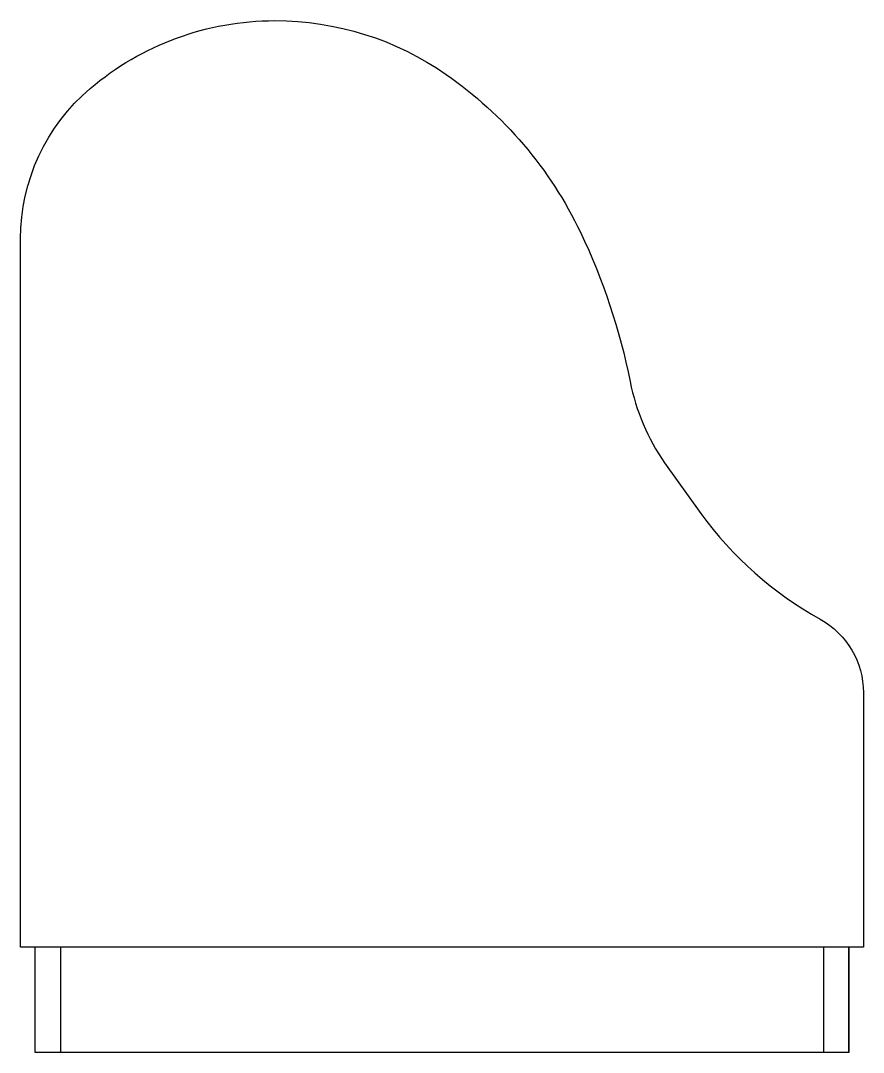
# Model space of a CAD drawing. Extents: x -0.74 to 0.74, y 0 to 1.8.
import ezdxf

# ---------------------------------------------------------------- set-up
doc = ezdxf.new("R2010")
doc.units = 0
doc.header["$LTSCALE"] = 0.5
doc.header["$MEASUREMENT"] = 0
doc.layers.get('0').update_dxf_attribs({"linetype": 'CONTINUOUS'})

msp = doc.modelspace()

# ---------------------------------------------------------------- linework, layer by layer
msp.add_line((0.6668, 0.1841), (0.6668, 0))
msp.add_line((0.6668, 0.1841), (0.6668, 0))
msp.add_lwpolyline([(0.7366, 0.1841), (-0.7366, 0.1841), (-0.7366, 1.4224, -0.220257), (-0.6151, 1.6848, -0.17774), (-0.2921, 1.8034, -0.153131), (0.0072, 1.7095, -0.129906), (0.242, 1.4334, -0.0624), (0.3289, 1.1725, 0.102413), (0.3891, 1.0306), (0.4524, 0.942, 0.108755), (0.6612, 0.757, -0.272044), (0.7366, 0.6287)], format="xyb", close=True)
for points in [[(0.7112, 0), (0.7112, 0.1841), (0.7112, 0), (-0.7112, 0), (-0.7112, 0.1841)], [(-0.6668, 0.1841), (-0.6668, 0)]]:
    msp.add_lwpolyline(points)

doc.saveas('drawing.dxf')
